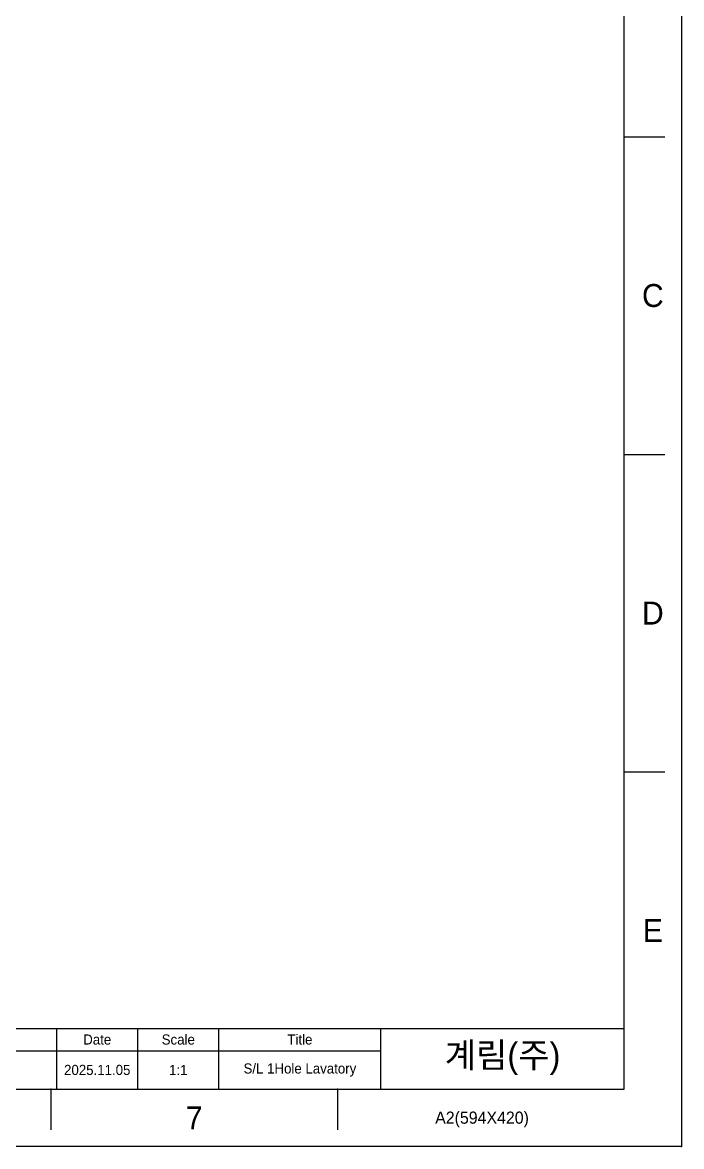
# Model space of a CAD drawing. Extents: x 11557 to 12329, y -16777 to -16231.
# Drawn here: x 12117.4 to 12328.7, y -16776.8 to -16416.3 of the extents above; entities that cross this region are included whole.
import ezdxf

# ---------------------------------------------------------------- set-up
doc = ezdxf.new("R2010")
doc.units = 0
doc.header["$MEASUREMENT"] = 0
doc.layers.add('FORM', color=7, linetype='CONTINUOUS')
doc.layers.add('TEXT', color=2, linetype='CONTINUOUS')
doc.styles.add('ROMANS', font='Gulim.ttf')
doc.styles.get("Standard").update_dxf_attribs({"font": 'Gulim.ttf'})

msp = doc.modelspace()

# ---------------------------------------------------------------- linework, layer by layer
at = {"layer": 'FORM'}
for p, q in [((12310.3, -16758.46), (12310.3, -16249.39)), ((12310.3, -16453.02), (12323.3, -16453.02)), ((12310.3, -16554.83), (12323.3, -16554.83)), ((12310.3, -16656.65), (12323.3, -16656.65)), ((11958.76, -16738.97), (12310.3, -16738.97)), ((12128.36, -16758.46), (12128.36, -16738.97)), ((12128.36, -16758.46), (12128.36, -16738.97)), ((12128.36, -16758.46), (12128.36, -16738.97)), ((12154.35, -16758.46), (12154.35, -16738.97)), ((12180.34, -16758.46), (12180.34, -16738.97)), ((12232.32, -16758.46), (12232.32, -16738.97)), ((12050.38, -16746.12), (12232.32, -16746.12)), ((11575.17, -16758.46), (12310.3, -16758.46)), ((12126.52, -16758.46), (12126.52, -16771.46)), ((12218.41, -16758.46), (12218.41, -16771.46))]:
    msp.add_line(p, q, dxfattribs=at)
msp.add_lwpolyline([(11556.79, -16231.01), (12328.68, -16231.01), (12328.68, -16776.84), (11556.79, -16776.84)], close=True, dxfattribs=at)
for p in [(12310.3, -16453.02), (12310.3, -16554.83), (12310.3, -16656.65), (12126.52, -16758.46), (12218.41, -16758.46)]:
    msp.add_point(p, dxfattribs=at)
at = {"layer": 'FORM', "color": 7}
msp.add_point((12328.68, -16776.84), dxfattribs=at)

# ---------------------------------------------------------------- texts
at = {"layer": 'FORM', "style": 'ROMANS'}
msp.add_text(' A2(594X420)', height=3.8988, dxfattribs=at).set_placement((12248.28, -16769.53))
at = {"layer": 'FORM', "char_height": 7.35, "attachment_point": 5}
for s, width, insert in [('C', 12.996, (12319.49, -16503.92)), ('D', 12.996, (12319.49, -16605.74)), ('E', 12.996, (12319.49, -16707.55)), ('7', 64.98, (12172.46, -16767.65))]:
    msp.add_mtext_dynamic_manual_height_columns(s, width=width, gutter_width=16.25, heights=[0], dxfattribs=dict(at, insert=insert))
at = {"layer": 'TEXT', "attachment_point": 5}
for s, width, insert, char_height in [('Date', 25.992, (12141.35, -16742.54), 3.249), ('Scale', 25.992, (12167.34, -16742.54), 3.249), ('Title', 51.984, (12206.33, -16742.54), 3.249), ('{\\fHYGothic-Medium|b0|i0|c129|p18;계림(주)}', 77.976, (12271.31, -16748.72), 8), ('2025.11.05', 25.992, (12141.35, -16752.29), 3.249), ('1:1', 25.992, (12167.34, -16752.29), 3.249), ('S/L 1Hole Lavatory', 51.984, (12206.33, -16752.29), 3.249)]:
    msp.add_mtext_dynamic_manual_height_columns(s, width=width, gutter_width=16.25, heights=[0], dxfattribs=dict(at, insert=insert, char_height=char_height))

doc.saveas('drawing.dxf')
